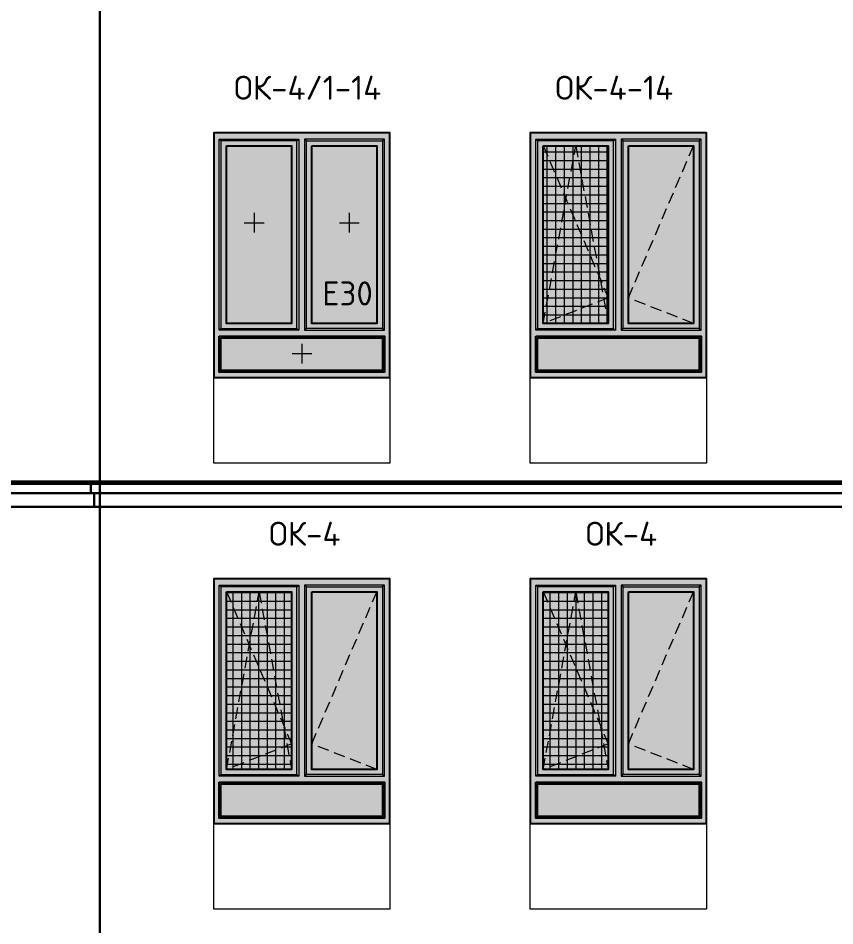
# Model space of a CAD drawing. Header units: millimetres. Extents: x -136099598 to 9192475, y 0 to 555997.
# Drawn here: x -295392 to -288248, y 292460 to 300397 of the extents above; entities that cross this region are included whole.
import ezdxf
from ezdxf import colors
from ezdxf.entities.mleader import LeaderData, LeaderLine
from ezdxf.math import Vec2, Vec3

# ---------------------------------------------------------------- set-up
doc = ezdxf.new("R2010")
doc.units = ezdxf.units.MM
doc.header["$MEASUREMENT"] = 0
doc.linetypes.add('ADSK_Штриховая_ш2 п1', pattern=[3, 2, -1])
doc.layers.get('0').update_dxf_attribs({"color": 250, "lineweight": 9})
doc.layers.add('!_Окно_00_Штрих_Стекло', color=7, linetype='Continuous', lineweight=0, true_color=0x737373)
doc.layers.add('RAL 7016', color=7, linetype='Continuous', lineweight=0, true_color=0x383e42)
for name, color, linetype in [('PDF _0', 7, 'Continuous'), ('PDF _PDF _0', 7, 'Continuous'), ('PDF _Текст', 7, 'Continuous')]:
    doc.layers.add(name, color=color, linetype=linetype)
for name, color, linetype, lineweight in [('АР_Карниз основная часть 4 этажа', 103, 'Continuous', 30), ('АР_колонны металлические', 251, 'Continuous', 30), ('АР_Отметки', 250, 'Continuous', 15), ('Подвал', 250, 'ADSK_Штриховая_ш2 п1', 30), ('РАЗМЕРЫ ВНУТРЕННИЕ', 137, 'Continuous', 5), ('СТЕНЫ кирпич ЛИДЕР', 250, 'Continuous', 15)]:
    doc.layers.add(name, color=color, linetype=linetype, lineweight=lineweight)
doc.styles.add('ISOCPEUR', font='isocpeur.ttf', dxfattribs={"width": 0.7})
doc.styles.add('PDF ISOCPEUR', font='isocpeur.ttf')

# ---------------------------------------------------------------- blocks, each defined once
blk = doc.blocks.new('A$Cbb492947')
at = {"layer": '!_Окно_00_Штрих_Стекло'}
h = blk.add_hatch(color=256, dxfattribs=at)
h.dxf.hatch_style = 1
h.set_gradient(color1=(70, 92, 124), color2=(219, 225, 235), name='CURVED')
h.paths.add_polyline_path([(113, 2026.9), (682.1, 2026.9), (682.1, 473.5), (113, 473.5)])
h.paths.add_polyline_path([(1427.2, 2026.9), (858.1, 2026.9), (858.1, 473.5), (1427.2, 473.5)])
h.paths.add_polyline_path([(63, 347.5), (1477.2, 347.5), (1477.2, 63), (63, 63)])
at = {"layer": 'PDF _PDF _0', "lineweight": 0, "true_color": 0x636466}
h = blk.add_hatch(dxfattribs=at)
h.set_pattern_fill('ANSI37', color=251, scale=600, angle=135)
h.set_pattern_definition([(180, (263, 473.496), (-7e-15, -75), []), (270, (263, 473.496), (75, -1e-14), [])])
h.paths.add_polyline_path([(682.1, 473.5), (682.1, 2026.9), (113, 2026.4), (113, 474)])
at = {"layer": 'RAL 7016'}
h = blk.add_hatch(color=256, dxfattribs=at)
h.dxf.hatch_style = 1
h.paths.add_polyline_path([(0, 0), (1540.2, 0), (1540.2, 2139.9), (0, 2139.9)])
h.paths.add_polyline_path([(63, 347.5), (1477.2, 347.5), (1477.2, 63), (63, 63)], flags=16)
h.paths.add_polyline_path([(858.1, 2026.9), (1427.2, 2026.9), (1427.2, 473.5), (858.1, 473.5)], flags=16)
h.paths.add_polyline_path([(113, 2026.9), (682.1, 2026.9), (682.1, 473.5), (113, 473.5)], flags=16)
at = {"layer": 'PDF _0', "linetype": 'ADSK_Штриховая_ш2 п1', "lineweight": 0, "ltscale": 50}
for p, q in [((113, 2026.9), (682.1, 697.5)), ((113, 473.5), (397.5, 2026.9)), ((397.5, 2026.9), (682.1, 473.5)), ((858.1, 697.5), (1427.2, 2026.9)), ((682.1, 697.5), (113, 473.5)), ((1427.2, 473.5), (858.1, 697.5))]:
    blk.add_line(p, q, dxfattribs=at)
at = {"layer": 'PDF _Текст'}
for points in [[(0, 0), (1540.2, 0), (1540.2, 2139.9), (0, 2139.9)], [(113, 2026.9), (682.1, 2026.9), (682.1, 473.5), (113, 473.5)], [(858.1, 2026.9), (1427.2, 2026.9), (1427.2, 473.5), (858.1, 473.5)], [(47, 363.5), (1493.2, 363.5), (1493.2, 47), (47, 47)], [(63, 347.5), (1477.2, 347.5), (1477.2, 63), (63, 63)]]:
    blk.add_lwpolyline(points, close=True, dxfattribs=at)
at = {"layer": 'РАЗМЕРЫ ВНУТРЕННИЕ'}
for p, q in [((47, 2085.9), (63, 2069.9)), ((728.6, 2069.9), (744.6, 2085.9)), ((811.6, 2069.9), (795.6, 2085.9)), ((1493.2, 2085.9), (1477.2, 2069.9)), ((63, 430.5), (47, 414.5)), ((728.6, 430.5), (744.6, 414.5)), ((811.6, 430.5), (795.6, 414.5)), ((1477.2, 430.5), (1493.2, 414.5))]:
    blk.add_line(p, q, dxfattribs=at)
at = {"layer": 'РАЗМЕРЫ ВНУТРЕННИЕ', "color": 7}
for points in [[(744.6, 414.5), (47, 414.5), (47, 2085.9), (744.6, 2085.9)], [(795.6, 414.5), (1493.2, 414.5), (1493.2, 2085.9), (795.6, 2085.9)]]:
    blk.add_lwpolyline(points, close=True, dxfattribs=at)
at = {"layer": 'РАЗМЕРЫ ВНУТРЕННИЕ'}
for points in [[(63, 430.5), (728.6, 430.5), (728.6, 2069.9), (63, 2069.9)], [(1477.2, 430.5), (811.6, 430.5), (811.6, 2069.9), (1477.2, 2069.9)]]:
    blk.add_lwpolyline(points, close=True, dxfattribs=at)
at = {"layer": 'PDF _Текст', "lineweight": 0, "insert": (483.4, 2429), "char_height": 209.99, "attachment_point": 7, "style": 'PDF ISOCPEUR'}
blk.add_mtext('ОК-4', dxfattribs=at)
blk = doc.blocks.new('Карниз основная часть')
at = {"layer": 'АР_Карниз основная часть 4 этажа', "ltscale": 150}
for points in [[(-350192, 304003.6), (-350242, 304003.6), (-350242, 304123.6), (-350272, 304123.6), (-350272, 304203.6), (-350192, 304223.6)], [(-350272, 304203.6), (-350192, 304203.6)], [(-350242, 304123.6), (-350192, 304123.6)]]:
    blk.add_lwpolyline(points, dxfattribs=at)
blk = doc.blocks.new('_DotSmall')
at = {"color": 0, "linetype": 'ByBlock', "const_width": 0.5}
blk.add_lwpolyline([(-0.0625, 0, 1), (0.0625, 0, 1)], format="xyb", close=True, dxfattribs=at)
blk = doc.blocks.new('ОК-4дробь1-14')
at = {"layer": '!_Окно_00_Штрих_Стекло'}
h = blk.add_hatch(color=256, dxfattribs=at)
h.dxf.hatch_style = 1
h.set_gradient(color1=(70, 92, 124), color2=(219, 225, 235), name='CURVED')
h.paths.add_polyline_path([(20866.5, 299280.5), (21435.6, 299280.5), (21435.6, 297727), (20866.5, 297727)])
h.paths.add_polyline_path([(22180.7, 299280.5), (21611.6, 299280.5), (21611.6, 297727), (22180.7, 297727)])
h.paths.add_polyline_path([(20816.5, 297601), (22230.7, 297601), (22230.7, 297316.6), (20816.5, 297316.6)])
at = {"layer": 'RAL 7016'}
h = blk.add_hatch(color=256, dxfattribs=at)
h.dxf.hatch_style = 1
h.paths.add_polyline_path([(20753.5, 297253.6), (22293.7, 297253.6), (22293.7, 299393.5), (20753.5, 299393.5)])
h.paths.add_polyline_path([(20816.5, 297601), (22230.7, 297601), (22230.7, 297316.6), (20816.5, 297316.6)], flags=16)
h.paths.add_polyline_path([(21611.6, 299280.5), (22180.7, 299280.5), (22180.7, 297727), (21611.6, 297727)], flags=16)
h.paths.add_polyline_path([(20866.5, 299280.5), (21435.6, 299280.5), (21435.6, 297727), (20866.5, 297727)], flags=16)
at = {"layer": 'PDF _PDF _0', "lineweight": 0}
for p, q in [((21107.7, 298693.5), (21107.7, 298521)), ((21939.5, 298693.5), (21939.5, 298521)), ((21021.5, 298607.2), (21193.9, 298607.2)), ((21853.3, 298607.2), (22025.7, 298607.2)), ((21525, 297549.4), (21525, 297376.9)), ((21438.8, 297463.1), (21611.3, 297463.1))]:
    blk.add_line(p, q, dxfattribs=at)
at = {"layer": 'PDF _Текст'}
for points in [[(20753.5, 297253.6), (22293.7, 297253.6), (22293.7, 299393.5), (20753.5, 299393.5)], [(20866.5, 299280.5), (21435.6, 299280.5), (21435.6, 297727), (20866.5, 297727)], [(21611.6, 299280.5), (22180.7, 299280.5), (22180.7, 297727), (21611.6, 297727)], [(20800.5, 297617), (22246.7, 297617), (22246.7, 297300.6), (20800.5, 297300.6)], [(20816.5, 297601), (22230.7, 297601), (22230.7, 297316.6), (20816.5, 297316.6)]]:
    blk.add_lwpolyline(points, close=True, dxfattribs=at)
at = {"layer": 'РАЗМЕРЫ ВНУТРЕННИЕ'}
for p, q in [((20800.5, 299339.5), (20816.5, 299323.5)), ((21482.1, 299323.5), (21498.1, 299339.5)), ((21565.1, 299323.5), (21549.1, 299339.5)), ((22246.7, 299339.5), (22230.7, 299323.5)), ((20816.5, 297684), (20800.5, 297668)), ((21482.1, 297684), (21498.1, 297668)), ((21565.1, 297684), (21549.1, 297668)), ((22230.7, 297684), (22246.7, 297668))]:
    blk.add_line(p, q, dxfattribs=at)
at = {"layer": 'РАЗМЕРЫ ВНУТРЕННИЕ', "color": 7}
for points in [[(21498.1, 297668), (20800.5, 297668), (20800.5, 299339.5), (21498.1, 299339.5)], [(21549.1, 297668), (22246.7, 297668), (22246.7, 299339.5), (21549.1, 299339.5)]]:
    blk.add_lwpolyline(points, close=True, dxfattribs=at)
at = {"layer": 'РАЗМЕРЫ ВНУТРЕННИЕ'}
for points in [[(20816.5, 297684), (21482.1, 297684), (21482.1, 299323.5), (20816.5, 299323.5)], [(22230.7, 297684), (21565.1, 297684), (21565.1, 299323.5), (22230.7, 299323.5)]]:
    blk.add_lwpolyline(points, close=True, dxfattribs=at)
at = {"layer": 'PDF _Текст', "lineweight": 0, "insert": (20931.1, 299682.6), "char_height": 209.99, "attachment_point": 7, "style": 'PDF ISOCPEUR'}
blk.add_mtext('ОК-4/1-14', dxfattribs=at)
at = {"layer": 'PDF _Текст', "color": 1, "lineweight": 0, "insert": (21703.8, 297884.5), "char_height": 209.99, "attachment_point": 7, "style": 'PDF ISOCPEUR'}
blk.add_mtext('E30', dxfattribs=at)
blk = doc.blocks.new('ОК4-14')
at = {"layer": '!_Окно_00_Штрих_Стекло'}
h = blk.add_hatch(color=256, dxfattribs=at)
h.dxf.hatch_style = 1
h.set_gradient(color1=(70, 92, 124), color2=(219, 225, 235), name='CURVED')
h.paths.add_polyline_path([(23636.5, 299280.5), (24205.6, 299280.5), (24205.6, 297727), (23636.5, 297727)])
h.paths.add_polyline_path([(24950.7, 299280.5), (24381.6, 299280.5), (24381.6, 297727), (24950.7, 297727)])
h.paths.add_polyline_path([(23586.5, 297601), (25000.7, 297601), (25000.7, 297316.6), (23586.5, 297316.6)])
at = {"layer": 'PDF _PDF _0', "lineweight": 0, "true_color": 0x636466}
h = blk.add_hatch(dxfattribs=at)
h.set_pattern_fill('ANSI37', color=251, scale=600, angle=135)
h.set_pattern_definition([(180, (23786.5, 297727.05), (-7e-15, -75), []), (270, (23786.5, 297727.05), (75, -1e-14), [])])
h.paths.add_polyline_path([(24205.6, 297727), (24205.6, 299280.5), (23636.5, 299280), (23636.5, 297727.6)])
at = {"layer": 'RAL 7016'}
h = blk.add_hatch(color=256, dxfattribs=at)
h.dxf.hatch_style = 1
h.paths.add_polyline_path([(23523.5, 297253.6), (25063.7, 297253.6), (25063.7, 299393.5), (23523.5, 299393.5)])
h.paths.add_polyline_path([(23586.5, 297601), (25000.7, 297601), (25000.7, 297316.6), (23586.5, 297316.6)], flags=16)
h.paths.add_polyline_path([(24381.6, 299280.5), (24950.7, 299280.5), (24950.7, 297727), (24381.6, 297727)], flags=16)
h.paths.add_polyline_path([(23636.5, 299280.5), (24205.6, 299280.5), (24205.6, 297727), (23636.5, 297727)], flags=16)
at = {"layer": 'PDF _0', "linetype": 'ADSK_Штриховая_ш2 п1', "lineweight": 0, "ltscale": 50}
for p, q in [((23636.5, 299280.5), (24205.6, 297951)), ((23636.5, 297727), (23921, 299280.5)), ((23921, 299280.5), (24205.6, 297727)), ((24381.6, 297951), (24950.7, 299280.5)), ((24205.6, 297951), (23636.5, 297727)), ((24950.7, 297727), (24381.6, 297951))]:
    blk.add_line(p, q, dxfattribs=at)
at = {"layer": 'PDF _Текст'}
for points in [[(23523.5, 297253.6), (25063.7, 297253.6), (25063.7, 299393.5), (23523.5, 299393.5)], [(23636.5, 299280.5), (24205.6, 299280.5), (24205.6, 297727), (23636.5, 297727)], [(24381.6, 299280.5), (24950.7, 299280.5), (24950.7, 297727), (24381.6, 297727)], [(23570.5, 297617), (25016.7, 297617), (25016.7, 297300.6), (23570.5, 297300.6)], [(23586.5, 297601), (25000.7, 297601), (25000.7, 297316.6), (23586.5, 297316.6)]]:
    blk.add_lwpolyline(points, close=True, dxfattribs=at)
at = {"layer": 'РАЗМЕРЫ ВНУТРЕННИЕ'}
for p, q in [((23570.5, 299339.5), (23586.5, 299323.5)), ((24252.1, 299323.5), (24268.1, 299339.5)), ((24335.1, 299323.5), (24319.1, 299339.5)), ((25016.7, 299339.5), (25000.7, 299323.5)), ((23586.5, 297684), (23570.5, 297668)), ((24252.1, 297684), (24268.1, 297668)), ((24335.1, 297684), (24319.1, 297668)), ((25000.7, 297684), (25016.7, 297668))]:
    blk.add_line(p, q, dxfattribs=at)
at = {"layer": 'РАЗМЕРЫ ВНУТРЕННИЕ', "color": 7}
for points in [[(24268.1, 297668), (23570.5, 297668), (23570.5, 299339.5), (24268.1, 299339.5)], [(24319.1, 297668), (25016.7, 297668), (25016.7, 299339.5), (24319.1, 299339.5)]]:
    blk.add_lwpolyline(points, close=True, dxfattribs=at)
at = {"layer": 'РАЗМЕРЫ ВНУТРЕННИЕ'}
for points in [[(23586.5, 297684), (24252.1, 297684), (24252.1, 299323.5), (23586.5, 299323.5)], [(25000.7, 297684), (24335.1, 297684), (24335.1, 299323.5), (25000.7, 299323.5)]]:
    blk.add_lwpolyline(points, close=True, dxfattribs=at)
at = {"layer": 'PDF _Текст', "lineweight": 0, "insert": (23740.9, 299682.6), "char_height": 209.99, "attachment_point": 7, "style": 'PDF ISOCPEUR'}
blk.add_mtext('ОК-4-14', dxfattribs=at)

msp = doc.modelspace()

# ---------------------------------------------------------------- linework, layer by layer
at = {"layer": 'АР_Карниз основная часть 4 этажа', "ltscale": 150}
for points in [[(-310755.7, 296343.6), (-281257, 296343.6)], [(-310755.7, 296323.6), (-281257, 296323.6)], [(-310755.7, 296243.6), (-281257, 296243.6)], [(-310755.7, 296123.6), (-281257, 296123.6)]]:
    msp.add_lwpolyline(points, dxfattribs=at)
at = {"layer": 'СТЕНЫ кирпич ЛИДЕР', "lineweight": 30, "ltscale": 100}
msp.add_line((-294677, 287771.4), (-294677, 308453.6), dxfattribs=at)
at = {"layer": 'СТЕНЫ кирпич ЛИДЕР', "ltscale": 100}
for points in [[(-293682, 297253.6), (-292141.8, 297253.6), (-292141.8, 296505.1), (-293682, 296505.1)], [(-290912, 297253.6), (-289371.8, 297253.6), (-289371.8, 296505.1), (-290912, 296505.1)], [(-293682, 293353.6), (-292141.8, 293353.6), (-292141.8, 292605.1), (-293682, 292605.1)], [(-290912, 293353.6), (-289371.8, 293353.6), (-289371.8, 292605.1), (-290912, 292605.1)]]:
    msp.add_lwpolyline(points, close=True, dxfattribs=at)

# ---------------------------------------------------------------- block references
at = {"layer": 'АР_Карниз основная часть 4 этажа'}
msp.add_blockref('Карниз основная часть', (55515, -7880), dxfattribs=at)
at = {"layer": 'АР_колонны металлические'}
for name in ['ОК-4дробь1-14', 'ОК4-14']:
    msp.add_blockref(name, (-314435.5, 0), dxfattribs=at)
at = {"layer": 'Подвал', "ltscale": 150}
for p in [(-293682, 293353.6), (-290912, 293353.6)]:
    msp.add_blockref('A$Cbb492947', p, dxfattribs=at)

# ---------------------------------------------------------------- leaders
at = {"layer": 'АР_Отметки'}
ml = msp.add_multileader_mtext('Standard', dxfattribs=at)
ml.set_content('Л.4', color=256, style='ISOCPEUR')
ml.set_leader_properties(color=256, linetype='Continuous', lineweight=-1)
ml.set_arrow_properties(name='DOTSMALL')
ml.build(insert=Vec2(0, 0))
ml.multileader.update_dxf_attribs({"has_text_frame": 1, "text_left_attachment_type": 4, "text_right_attachment_type": 4, "dogleg_length": 100, "arrow_head_size": 180})
ctx = ml.context
ctx.base_point, ctx.char_height, ctx.arrow_head_size, ctx.landing_gap_size, ctx.plane_origin = Vec3(-311135.8, 538598.3), 250, 180, 50, Vec3(-283015.4, 526440.7)
ctx.left_attachment, ctx.right_attachment = 4, 4
notes = []
notes.append((ctx, [(0, (0, 0, 0), (0, 0), (1, 0), 1, [])]))
ctx.mtext.insert, ctx.mtext.width, ctx.mtext.line_spacing_style, ctx.mtext.flow_direction = Vec3(-311085.8, 538931.7), 852.697, 2, 5
ml = msp.add_multileader_mtext('Standard', dxfattribs=at)
ml.set_content('+19,400', color=256, style='ISOCPEUR')
ml.set_leader_properties(color=256, linetype='Continuous', lineweight=-1)
ml.set_arrow_properties(name='DOTSMALL')
ml.build(insert=Vec2(0, 0))
ml.multileader.update_dxf_attribs({"has_text_frame": 1, "text_left_attachment_type": 4, "text_right_attachment_type": 4, "dogleg_length": 100, "arrow_head_size": 180})
ctx = ml.context
ctx.base_point, ctx.char_height, ctx.arrow_head_size, ctx.landing_gap_size, ctx.plane_origin = Vec3(-322660.1, 485151.1), 250, 180, 50, Vec3(-322657.2, 482963.8)
ctx.left_attachment, ctx.right_attachment = 4, 4
notes.append((ctx, [(0, (0, 0, 0), (0, 0), (1, 0), 1, [])]))
ctx.mtext.insert, ctx.mtext.width, ctx.mtext.defined_height, ctx.mtext.line_spacing_style, ctx.mtext.flow_direction = Vec3(-322610.1, 485484.5), 696.035, 776.5, 2, 5
for ctx, leaders in notes:
    for number, flags, end, landing, length, lines in leaders:
        leader = LeaderData()
        leader.index, (leader.has_last_leader_line, leader.has_dogleg_vector, leader.attachment_direction) = number, flags
        leader.last_leader_point, leader.dogleg_vector, leader.dogleg_length = Vec3(end), Vec3(landing), length
        for number, points, colour, breaks in lines:
            line = LeaderLine()
            line.index, line.vertices, line.color, line.breaks = number, Vec3.list(points), colors.encode_raw_color(colour), breaks
            leader.lines.append(line)
        ctx.leaders.append(leader)

doc.saveas('drawing.dxf')
